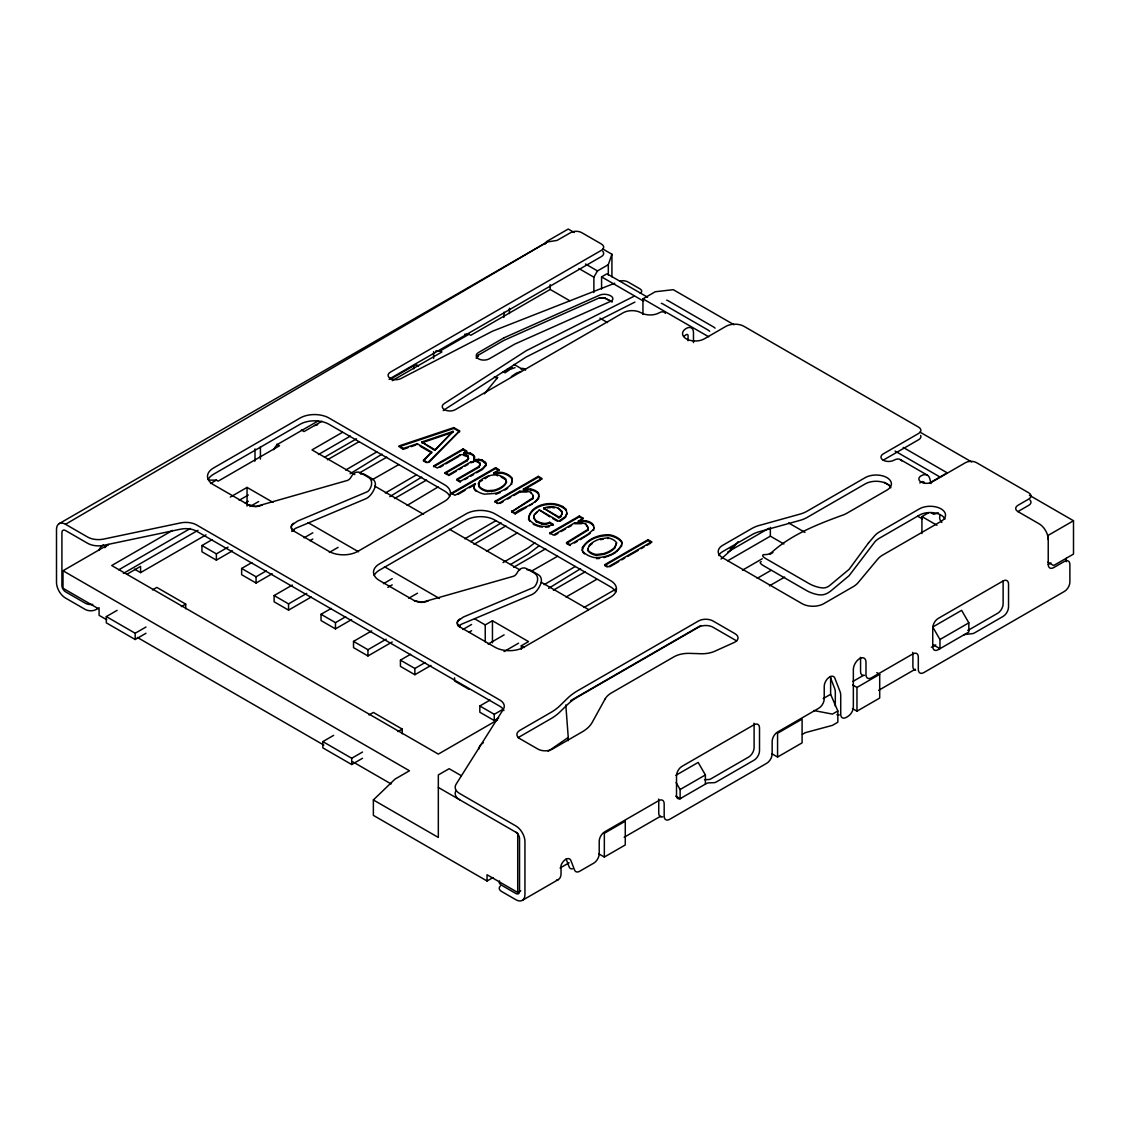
<?xml version="1.0" encoding="UTF-8"?>
<svg xmlns="http://www.w3.org/2000/svg" width="1130" height="1130" viewBox="0 0 1130 1130"><rect width="100%" height="100%" fill="white"/><g stroke="black" fill="none" stroke-linecap="round" stroke-linejoin="round"><path stroke-width="1.5" d="M468.625 458.243L467.297 460.673L445.178 473.442L445.178 472.608L467.297 459.839L468.413 458.37L468.103 456.054L463.568 454.5L460.277 454.726L437.239 468.032L433.638 465.941L433.638 466.775L463.116 449.754L465.532 451.138M473.866 460.221L474.473 456.534L473.23 454.754L470.334 453.088L463.964 452.607L463.964 453.441L470.334 453.921L473.23 455.588L474.473 457.368L473.866 460.221L481.889 460.588L486.013 464.034L485.618 465.941L482.454 469.43L476.563 472.834M485.618 465.941L486.013 463.201L481.889 459.755L473.866 459.387M511.721 484.205L512.003 478.202A16.922 9.774 0 0 0 501.904 472.368L496.24 472.298L493.683 472.947L493.683 473.781L501.904 473.202A16.922 9.774 0 0 1 512.003 479.035M532.979 497.765L511.593 511.791L532.979 498.598L533.374 495.872L530.888 492.299L527.089 491.169L519.786 491.211L498.598 503.443L494.982 501.367L497.398 503.584M532.979 498.598L532.852 495.336M534.321 515.337L533.713 518.176L536.199 521.735L542.174 524.122L546.186 524.306L549.674 523.134L553.276 525.21M539.024 495.943C535.775 505.534 522.004 506.734 515.195 513.034L511.593 510.944M582.007 550.31C585.623 539.49 599.606 534.999 610.172 535.719A20.255 11.695 0 0 1 621.712 542.386L622.235 543.742M593.886 527.611L593.49 530.337L593.49 529.504L587.558 534.603L570.057 544.702L570.057 545.536L566.441 543.459L587.84 530.267L588.236 527.541L585.75 523.981L581.936 522.837L574.647 522.879L553.446 535.126L549.844 533.035L549.844 533.869L579.323 516.848L582.939 518.924L582.939 518.091L579.323 516.014L549.844 533.035M587.84 530.267L588.236 528.374L585.75 523.981M587.657 549.547L589.366 545.225A27.247 15.735 0 0 1 600.426 538.841L607.926 537.838A13.602 7.854 0 0 1 616.585 542.838L614.861 548.008A27.247 15.735 0 0 1 603.801 554.392L596.315 555.381A13.602 7.854 0 0 1 587.657 550.381L587.657 549.547A13.602 7.854 0 0 0 596.315 554.548L603.801 553.559A27.247 15.735 0 0 0 614.861 547.174L616.585 542.838M587.657 550.381L588.052 548.488M608.307 275.084L608.307 264.674L611.923 254.25L602.883 249.038M476.309 358.139L478.442 355.06L503.698 340.483L599.62 297.727L605.115 298.151L612.192 301.936M476.366 357.885L478.442 355.06L476.945 358.083M566.977 513.981L566.13 509.461C556.2 498.669 529.829 503.26 528.586 518.642C533.699 526.425 545.197 528.416 553.276 524.377L549.674 522.3L546.186 523.473L542.174 523.289L536.199 520.902L533.713 517.342L534.321 514.503L539.321 509.941L558.813 521.184L565.466 516.523L566.977 513.147L565.466 517.356L560.042 521.311M478.541 483.358L479.855 480.928C486.931 474.798 497.694 472.312 505.435 478.668L506.48 482.228L505.152 484.657A23.292 13.447 0 0 1 494.093 491.041L487.524 491.508A13.602 7.854 0 0 1 478.866 486.507L478.541 483.358L478.866 486.507M478.541 484.191L479.855 480.928M506.48 481.394L505.152 483.824A23.292 13.447 0 0 1 494.093 490.208L487.524 490.674A13.602 7.854 0 0 1 478.866 485.674M560.734 516.749L562.048 513.486L561.723 511.17C557.486 506 549.477 505.689 543.728 508.232L558.884 517.808L560.734 516.749L562.048 513.486M621.839 545.649L616.5 551.779M545.154 244.038L546.595 241.538L568.249 229.037L574.266 232.512M593.872 292.515L593.872 277.175L597.488 270.918L608.307 264.674M485.618 465.108L482.454 468.597L460.334 481.366L456.732 479.275L478.852 466.506L480.165 464.077L479.643 462.721L475.109 461.167L470.913 461.93L448.794 474.699L445.178 472.608M460.334 481.366L460.334 482.199L456.732 480.109L478.852 467.34L480.165 464.91L479.643 462.721M474.134 485.9L475.25 483.584L474.134 485.067L474.261 489.163A16.922 9.774 0 0 0 476.224 491.366M291.766 531.411L295.34 528.43L365.852 498.74A12.811 6.837 -63.5 0 0 373.748 490.152L374.524 488.527A7.67 6.257 -66 0 0 372.519 478.965L364.82 474.515A7.67 6.257 -66 0 0 360.583 474.063M484.431 393.791L497.751 377.349M738.158 541.651L734.825 545.762A38.279 22.106 -60 0 1 728.44 552.471L721.053 559.025M730.164 549.166L732.198 547.047M459.613 430.94L427.86 462.608L423.524 460.108L431.702 452.057L417.267 443.723L403.325 448.441L398.989 445.94L453.85 427.606L459.613 430.94L429.075 462.227M434.669 450.347L453.045 431.406L434.669 450.347L421.674 442.014L453.045 431.406M426.42 462.608L423.524 460.941L431.702 452.057M535.436 513.853L537.485 511.834M493.033 877.544L487.044 881.005L373.366 815.366L373.366 799.941L395.02 779.107L409.456 770.773L62.998 570.749L62.998 588.25L99.087 609.084L99.087 615.341L106.729 619.749M292.359 530.62L293.673 529.49M458.37 626.458L461.351 624.269L531.877 594.592A12.811 6.837 -63.5 0 0 539.759 586.004L540.536 584.38A7.67 6.257 -66 0 0 538.53 574.817L530.832 570.368A7.684 6.257 -66 0 0 527.089 569.788M293.687 523.247C290.212 524.984 290.749 529.871 294.181 531.284L328.971 551.369A20.411 11.78 0 0 0 357.843 551.369L444.457 501.367A20.411 11.78 0 0 0 444.457 484.699L328.971 418.015A20.411 11.78 0 0 0 300.1 418.015L213.485 468.032A20.411 11.78 0 0 0 213.485 484.699L248.289 504.785L255.889 506.508L347.263 480.476A5.127 3.164 -56.2 0 0 350.992 477.213L351.642 476.069A7.67 6.229 -68.6 0 1 360.371 472.721L368.691 477.524A7.656 6.229 -68.6 0 1 370.795 487.129L370.23 488.33A5.127 2.726 -63.5 0 1 367.01 491.889L297.43 521.142L291.766 525.168A10.142 5.862 0 0 0 291.752 529.052L294.181 531.284M459.698 619.099C456.223 620.822 456.76 625.723 460.193 627.136L494.982 647.222A20.411 11.78 0 0 0 523.854 647.222L610.468 597.205A20.411 11.78 0 0 0 610.468 580.538L494.982 513.868A20.411 11.78 0 0 0 466.111 513.868L379.496 563.87A20.411 11.78 0 0 0 379.496 580.538L414.3 600.637L421.9 602.361L513.274 576.328A5.127 3.164 -56.2 0 0 517.003 573.065L517.653 571.907A7.656 6.229 -68.6 0 1 526.382 568.574L534.702 573.362A7.67 6.229 -68.6 0 1 536.807 582.967L536.241 584.168A5.127 2.726 -63.5 0 1 533.035 587.727L463.441 616.994L457.777 621.02A10.142 5.862 0 0 0 457.777 624.904L460.193 627.136M458.554 626.274L459.684 625.342M534.914 502.2L538.629 498.669L538.713 493.626C535.564 488.711 528.727 488.556 523.473 489.092L523.473 489.926C528.727 489.389 535.564 489.544 538.713 494.46M587.84 529.433L566.441 542.626L570.057 544.702M590.157 533.374L580.269 539.646M534.857 542.753L528.388 547.739L503.034 562.571M382.039 454.147L350.131 473.738M421.744 477.058L389.822 496.649M501.141 522.908L470.716 541.637M538.855 545.988L528.388 553.983L510.548 564.477M580.538 568.743L548.615 588.335M438.143 486.917L407.097 505.435M517.54 532.753L486.493 551.285M548.163 751.281L568.249 737.438L565.805 704.922M502.624 372.476L512.116 367.533M504.941 372.9L510.011 369.425L515.026 367.66M511.325 376.587L516.41 373.112L521.41 371.346M376.813 451.887L345.653 470.066M416.504 474.812L385.358 492.991M495.901 520.648L464.755 538.826M575.297 566.483L544.152 584.662M99.172 607.785L96.205 609.508A7.656 4.421 0 0 1 85.371 609.508L65.526 598.053A12.755 7.373 60 0 1 56.5 582.416L56.5 529.49A12.755 7.373 60 0 1 65.526 524.292L547.316 241.961L557.005 240.422L570.777 232.582A7.656 4.421 0 0 1 581.597 232.582L601.457 244.038A7.656 4.421 0 0 1 601.457 250.295L390.33 372.18A7.656 4.421 0 0 0 390.33 378.437A7.656 4.421 0 0 0 389.116 379.355M59.141 523.656L547.316 241.961A12.755 7.373 60 0 0 545.38 243.134M318.166 420.939L278.446 443.864A7.656 4.421 -60 0 0 273.757 449.698M390.076 379.412L413.792 365.725A7.656 4.421 -60 0 1 418.467 366.148M210.477 483.527L216.381 480.109L218.175 481.154L279.534 445.729L276.822 444.175M435.799 350.936L440.135 350.936L469.007 334.268L470.8 335.299L550.197 289.464L569.774 300.764M62.998 570.749L108.466 544.491A10.212 5.89 -60 0 0 104.864 547.697M321.965 421.236L304.069 431.561L301.371 430.007M392.209 380.683L441.929 351.967L440.135 350.936M601.57 289.082L601.57 276.892L606.98 273.771L647.589 297.218M172.537 530.422L111.715 565.537L438.327 754.106L497.624 719.866M230.322 497.059L247.046 487.411L273.008 502.398M342.461 432.324L312.007 449.895L354.806 474.6M118.777 569.803L190.405 528.445M239.165 500.293L248.303 495.011M318.406 454.543L350.413 436.067M123.354 573.418L198.018 530.295M245.267 503.02L248.303 501.268M324.508 457.269L356.515 438.793M126.913 574.266L140.586 566.37L140.586 572.628L134.484 569.096M327.389 459.783L359.1 441.661M249.956 506.565L258.671 501.536M140.586 572.628L205.985 534.871M232.469 550.833L216.381 560.127L201.945 551.793L201.945 545.536L212.186 539.632M642.956 314.465L642.956 298.843L655.231 291.752L673.268 289.676L734.048 324.762M145.996 633.266L135.176 639.509L106.305 622.842L106.305 616.585L117.125 610.341M152.494 589.917L156.83 587.416L185.701 604.084L185.701 608.773M201.945 545.536L216.381 553.87L228.076 547.118M359.425 472.947L386.827 457.127M371.784 479.982L398.791 464.585M272.175 573.758L256.072 583.038L241.636 574.704L241.636 568.461L251.877 562.542M106.305 616.585L135.176 633.252L145.996 627.009M181.365 606.584L185.701 604.084M304.097 537.823L312.812 532.781M433.638 465.941L463.116 448.921L466.732 451.011L463.964 452.607M309.903 540.719L312.812 539.038M440.121 467.199L443.002 465.532M445.884 463.879L458.837 456.393M463.964 453.441L466.732 451.845M241.636 568.461L256.072 576.794L266.313 570.876M394.568 498.5L426.533 480.052M456.167 471.267L448.794 475.532L448.794 474.699M459.119 469.572L462.057 467.862M465.009 466.167L467.961 464.458M329.353 552.4L338.068 547.372M464.769 479.643L467.707 477.948M470.659 476.239L473.611 474.529M311.287 597.007L288.56 610.129L274.124 601.796L274.124 595.552L292.303 585.043M499.206 470.589L495.604 468.512L451.379 494.036L451.379 493.203L495.604 467.679L499.206 469.755L493.683 472.947M475.25 483.584L454.98 495.293L451.379 493.203M457.876 494.46L465.122 490.279M469.459 487.764L475.25 484.417M479.855 481.761L482.496 480.236M485.123 478.725L489.078 475.603M493.683 473.781L496.451 472.185M274.124 595.552L288.56 603.886L306.738 593.377M494.982 501.367L538.29 476.366L541.906 478.442L523.473 489.092M494.982 502.2L538.29 477.199L541.906 479.275M500.11 503.415L503.132 501.664M507.681 499.036L510.704 497.285M513.726 495.547L519.786 492.044L527.089 492.002L527.089 491.169M523.473 489.926L540.479 480.095M351.571 619.593L335.469 628.887L321.033 620.554L321.033 614.296L331.274 608.378M383.494 583.659L392.209 578.631M387.844 587.388L392.209 584.874M511.593 511.791L515.195 513.868L526.538 507.314M529.377 505.689L532.202 504.051M321.033 614.296L335.469 622.63L345.709 616.726M473.964 544.349L505.929 525.888M543.728 509.065L544.646 507.695M408.749 598.25L417.464 593.208M543.728 508.232L558.884 516.975L560.734 515.916M392.209 641.967L367.956 655.965L353.521 647.631L353.521 641.388L371.699 630.879M593.561 526.128C590.411 521.227 583.574 521.057 578.334 521.594L582.939 518.091M554.971 535.083L557.994 533.332M561.017 531.58L565.565 528.967M568.588 527.216L571.611 525.464M578.334 521.594L581.781 519.602M353.521 641.388L367.956 649.722L386.135 639.213M513.656 567.26L545.62 548.813M574.436 543.007L577.345 541.327M532.061 570.805L557.584 556.257M430.968 665.429L414.865 674.723L400.43 666.389L400.43 660.132L410.67 654.228M462.89 629.495L471.606 624.466M468.696 632.39L471.606 630.71M474.558 618.76L485.236 624.918L492.454 620.751L528.543 641.6L521.326 645.767L521.326 649.157M400.43 660.132L414.865 668.466L425.106 662.561M613.053 554.053L615.511 552.627M553.361 590.185L585.326 571.724M651.615 541.793L648.013 539.702L604.705 564.703L608.307 566.794L651.615 541.793L651.615 542.626L648.013 540.536L604.705 565.537L607.107 566.935M609.805 566.766L618.76 561.596M621.754 559.859L624.735 558.135M627.715 556.412L638.168 550.381M641.162 548.657L644.142 546.934M647.137 545.211L650.117 543.488M566.017 597.036L596.456 579.478M488.146 644.086L504.121 634.862M362.532 758.272L351.713 764.53L322.841 747.862L322.841 741.605L333.661 735.362M369.03 714.937L373.366 712.437L402.238 729.104L402.238 733.794M504.036 651.572L518.557 643.196M584.055 607.46L616.019 589.013M322.841 741.605L351.713 758.272L362.532 752.029M397.901 731.604L402.238 729.104M693.481 342.602L693.481 332.587A10.212 5.89 -60 0 0 686.263 328.42A12.755 7.373 0 0 0 686.263 338.845A12.755 7.373 0 0 0 704.301 338.845L725.954 326.344A12.755 7.373 0 0 1 744.006 326.344L918.676 427.197A7.656 4.421 0 0 1 918.676 433.44L883.18 453.935A7.656 4.421 0 0 0 883.18 460.178L918.676 439.697A7.656 4.421 0 0 0 920.653 435.417M727.734 552.019L768.824 528.289M727.734 560.763L770.349 536.157L783.881 543.982M498.655 718.03L494.262 720.559L479.826 712.225L479.826 705.982L490.067 700.063M742.509 570.156L762.298 558.729M769.911 554.336L772.948 552.584M479.826 705.982L494.262 714.315L503.048 709.245M757.185 578.348L770.928 570.41M929.821 482.849L947.18 472.82L903.195 447.423M570.749 700.572L700.642 625.582M769.403 585.877L784.686 577.063M921.925 533.501L921.925 516.58L928.507 512.78M919.848 482.99A7.656 4.421 0 0 1 921.049 482.072A7.656 4.421 0 0 0 931.911 482.058L965.599 462.608A7.656 4.421 0 0 1 976.419 462.608L1028.752 492.821A7.656 4.421 0 0 1 1028.752 499.079L1017.918 505.322A7.656 4.421 0 0 0 1017.918 511.579L1028.752 505.322A7.656 4.421 0 0 0 1029.967 499.983M1047.877 562.203L1053.654 565.537L1073.5 554.081L1073.5 520.746L1048.23 535.323L1048.23 564.506A7.656 4.421 -60 0 0 1053.654 567.627L1064.474 561.37A7.656 4.421 -60 0 1 1069.884 564.506L1069.884 582.007A7.656 4.421 -60 0 1 1064.474 591.386L923.733 672.633A7.656 4.421 -60 0 1 918.309 669.511L918.309 657.01A7.656 4.421 -60 0 0 912.899 653.889A7.656 4.421 -60 0 0 912.715 652.377M963.424 635.131A7.656 4.421 -60 0 1 965.444 634.424L972.492 633.619A7.656 4.421 -60 0 0 974.512 632.899L1003.129 616.387A7.656 4.421 -60 0 0 1008.539 607.008L1008.539 584.083A7.656 4.421 -60 0 0 1003.129 580.961L938.168 618.463A7.656 4.421 -60 0 0 932.744 627.842M675.881 775.307L698.171 762.439L705.388 774.94L705.388 784.107M935.725 644.877L932.744 646.6L932.744 627.009L961.616 610.341L968.834 622.842L968.834 632.009L938.168 649.722A7.656 4.421 -60 0 1 932.744 646.6A7.656 4.421 -60 0 1 931.346 647.193M1048.23 564.506L1050.942 562.938M823.191 698.594L830.621 694.314L830.621 676.941M852.783 681.517L863.391 675.387M675.797 796.198L680.119 798.698L680.119 789.531L705.388 774.94M852.627 684.935L856.964 687.436L879.705 674.299L879.705 698.058L856.964 711.18L852.458 708.581M932.744 644.51L939.962 648.677L939.962 639.509L968.834 622.842M487.044 881.005L487.044 874.747L517.724 892.46L520.746 890.708M560.056 868.024L569.125 862.783M680.119 798.698L706.236 783.627A7.656 4.421 -60 0 1 708.524 782.892L714.089 782.666A7.656 4.421 -60 0 0 716.378 781.932L754.106 760.151A7.656 4.421 -60 0 0 759.515 750.772L759.515 727.861A7.656 4.421 -60 0 0 754.106 724.726A7.656 4.421 -60 0 0 753.922 723.214M830.621 694.314L837.838 710.982L832.429 714.104L813.812 710.516M624.141 837.274L660.697 816.171M802.371 734.373L805.351 732.65L832.429 725.361L837.838 722.225L837.838 710.982M878.589 690.374L915.215 669.228M522.3 900.384L558.389 879.55M604.338 857.034L625.271 844.958L625.271 821.199L604.338 833.29L604.338 857.034L598.561 853.701M777.567 757.029L802.102 742.862L802.102 719.104L777.567 733.271L777.567 757.029L771.79 753.696M633.916 296.3L526.312 350.681L444.457 403.438A7.656 4.421 0 0 0 444.457 409.682A7.656 4.421 0 0 0 443.243 410.6M634.919 302.091L526.015 357.122L444.457 409.682A7.656 4.421 0 0 0 455.291 409.682L623.11 312.798A12.755 7.373 0 0 1 638.507 311.626L643.789 313.971A12.755 7.373 0 0 0 659.2 312.798A10.212 5.89 -60 0 1 665.443 313.363M262.202 505.068L258.883 506.184A10.142 5.862 0 0 1 252.145 506.184L248.289 504.785M428.214 600.92L424.88 602.022A10.142 5.862 0 0 1 418.157 602.022L414.3 600.637M614.748 283.22L492.539 331.175L401.15 378.437A7.656 4.421 0 0 1 390.33 378.437L601.457 256.538A7.656 4.421 0 0 0 602.671 251.213M603.928 557.655L611.824 554.759M506.975 369.454L511.579 367.829M400.43 447.607L403.325 449.274L407.972 447.706M411.066 446.661L415.713 445.079M421.674 442.847L453.045 432.239M398.989 446.774L453.85 428.44L459.613 431.773M938.352 512.822L933.761 514.291L931.134 512.78M473.47 462.114L470.913 462.763L470.913 461.93M314.536 425.53L317.7 424.739M600.426 539.674L603.236 539.165M512.003 478.202L512.328 480.518L510.605 484.855A40.765 23.532 0 0 1 495.858 493.358L484.36 494.163A16.922 9.774 0 0 1 474.261 488.33L473.738 486.974M547.217 507.879L550.508 507.652M578.334 520.761C583.574 520.224 590.411 520.393 593.561 525.295L593.886 528.445M545.592 527.159L548.869 526.933L548.869 526.1M596.442 558.644L599.719 558.418M704.499 779.714L708.68 779.545A7.656 4.421 -60 0 0 710.968 778.81L748.696 757.029A7.656 4.421 -60 0 0 754.106 747.65L754.106 724.726L681.927 766.394A7.656 4.421 -60 0 0 676.517 775.773L676.517 795.774A6.13 3.531 -60 0 0 680.853 798.274M464.67 334.268L469.007 334.268M209.163 480.109L216.381 480.109M605.115 298.151L599.62 297.727L603.787 297.713L611.669 301.512M552.146 507.54L554.505 507.836M539.222 526.665L542.372 527.074M463.568 455.334L468.103 456.887L468.103 456.054M566.13 509.461L566.13 510.294C556.2 499.502 529.829 504.093 528.586 519.475L529.829 521.255M533.247 524.292L537.725 526.072M525.549 370.16A5.099 2.952 -60 0 0 524.207 368.86A5.099 4.11 -76.4 0 0 521.057 368.733L521.778 369.03M920.004 432.126L971.673 461.958M1029.43 495.293L1073.5 520.746M1017.918 511.579L1039.219 523.868A12.755 7.373 60 0 1 1048.23 539.49M585.51 264.01L597.488 270.918M642.956 298.843L708.609 336.74M601.57 276.892L643.676 301.216M578.899 268.53L593.872 277.175M895.045 451.054L940.541 477.326M900.356 459.585L927.419 475.207M599.931 318.166L607.488 322.544M884.253 482.326L890.285 485.815M921.925 516.58L936.968 525.252M917.617 516.17L922.207 518.825M514.108 364.467L521.636 368.818M788.613 522.95L804.956 532.385M494.347 376.813L497.271 378.508M876.809 672.633L879.705 674.299M479.643 463.554L477.482 461.464M501.099 477.001L505.435 479.501L506.48 482.228M421.674 442.014L434.669 449.514M549.816 516.834L539.321 509.941M552.81 518.557L557.316 521.156M420.148 446.223L431.702 452.89M445.178 473.442L447.593 474.84M374.666 486.07L423.566 514.305M449.556 529.306L519.842 569.887M541.242 582.247L588.617 609.593M308.123 522.667L358.507 551.765M384.468 566.737L439.443 598.476M521.326 645.767L524.32 647.49M469.007 689.314L454.571 680.98L454.571 677.845M65.526 524.292L87.589 537.033A15.312 8.842 0 0 0 103.663 539.081L180.574 522.922A15.312 8.842 0 0 1 196.648 524.984L499.799 700.007A15.312 8.842 0 0 1 503.359 709.273L456.096 784.234A15.312 8.842 0 0 0 459.656 793.514L515.916 825.988A12.755 7.373 60 0 1 524.942 841.624L524.942 894.536A12.755 7.373 60 0 1 515.916 899.748L501.48 891.415A7.656 4.421 0 0 1 500.265 886.075M461.111 775.604L449.147 768.697L438.327 774.94L438.327 837.457L373.366 799.941M438.327 787.441L517.724 833.29L517.724 892.46M137.309 637.405L323.83 745.094M352.885 761.874L391.107 783.938M562.048 514.32L561.723 512.003L558.319 508.147M932.744 627.009L939.962 639.509M676.121 782.582L680.119 789.531M830.013 676.489L834.66 688.537A15.312 8.842 -60 0 1 835.31 692.436L835.31 706.066M566.102 858.955L569.181 866.964A7.656 4.421 -60 0 0 572.642 868.801M931.078 483.513L929.75 478.527A12.755 7.373 -60 0 0 921.049 475.829A7.656 4.421 0 0 0 921.091 482.072A5.099 2.952 -60 0 1 924.524 483.16M1066.282 558.361L1066.282 561.737M1003.129 580.961L1003.129 603.886A7.656 4.421 -60 0 1 997.705 613.251L969.102 629.777A7.656 4.421 -60 0 1 967.732 630.356M856.964 687.436L856.964 711.18M770.349 527.413L770.349 536.157M688.071 340.723L688.071 335.723A2.557 1.469 -60 0 0 686.263 334.678A12.755 7.373 0 0 0 684.229 336.203M648.013 539.702L648.013 540.536M611.923 254.25L611.923 276.822M607.926 537.838L607.926 538.671M596.315 554.548L596.315 555.381M592.318 523.515L592.318 524.348M585.623 520.718L585.623 521.552M581.936 522.837L581.936 523.67L574.647 523.713L574.647 522.879M579.323 516.014L579.323 516.848M568.249 737.438L568.249 740.687M562.726 506.424L562.726 507.257M561.723 511.17L561.723 512.003M558.884 516.975L558.884 517.808M550.197 284.605L550.197 289.464M549.674 522.3L549.674 523.134M546.186 523.473L546.186 524.306M542.174 523.289L542.174 524.122M538.29 476.366L538.29 477.199M537.47 491.847L537.47 492.68M536.199 520.902L536.199 521.735M530.888 492.299L530.888 493.132M530.775 489.036L530.775 489.869M519.786 491.211L519.786 492.044M515.195 513.034L515.195 513.868M509.418 308.264L509.418 313.561M505.435 478.668L505.435 479.501M504.008 312.191L504.008 315.722A7.656 4.421 -60 0 1 503.825 317.445M497.285 475.038L497.285 475.871M495.858 493.358L495.858 494.191A40.765 23.532 0 0 0 500.265 492.482M495.604 467.679L495.604 468.512M494.262 714.315L494.262 720.559M492.454 620.751L492.454 642.815M491.536 490.858L491.536 491.691M487.524 490.674L487.524 491.508M486.013 463.201L486.013 464.034M485.236 624.918L485.236 641.897M484.77 461.421L484.77 462.255M481.889 459.755L481.889 460.588M478.795 459.034L478.795 459.868M478.852 466.506L478.852 467.34M474.473 456.534L474.473 457.368M473.23 454.754L473.23 455.588M470.334 453.088L470.334 453.921M467.255 452.367L467.255 453.201M467.297 459.839L467.297 460.673M466.648 455.221L466.648 456.054M463.116 448.921L463.116 449.754M460.277 454.726L460.277 455.56M453.85 427.606L453.85 428.44M433.638 351.614L433.638 358.436M423.524 460.108L423.524 460.941M417.267 443.723L417.267 444.556M414.865 668.466L414.865 674.723M413.792 365.725L413.792 368.846M403.325 448.441L403.325 449.274M367.956 649.722L367.956 655.965M351.713 758.272L351.713 764.53M335.469 622.63L335.469 628.887M288.56 603.886L288.56 610.129M260.409 446.745L260.409 459.091M256.072 576.794L256.072 583.038M254.999 448.907L254.999 459.486A7.656 4.421 -60 0 1 254.801 461.209M247.046 487.411L247.046 506.07M216.381 553.87L216.381 560.127M135.176 633.252L135.176 639.509M715.078 328.138A7.656 4.421 60 0 0 713.44 326.909L668.324 300.863A7.656 4.421 60 0 0 666.686 300.199M709.668 331.274A7.656 4.421 60 0 0 708.03 330.031L662.914 303.984A7.656 4.421 60 0 0 661.276 303.334M521.057 368.733A5.099 2.571 66.1 0 1 521.848 369.086M478.951 748.893A15.312 8.842 0 0 1 483.442 742.65M941.841 522.413A16.583 9.577 0 0 1 940.188 515.139M556.525 880.129A12.755 7.373 60 0 0 561.031 873.702L561.031 865.368A7.656 4.421 -60 0 1 566.187 859.111A7.656 4.421 -60 0 1 570.89 860.481L574.591 870.1A7.656 4.421 -60 0 0 579.676 871.272L593.787 863.122A7.656 4.421 -60 0 0 599.211 853.757L599.211 841.243A7.656 4.421 -60 0 1 604.621 831.878L658.748 800.619A7.656 4.421 -60 0 1 664.172 803.741L664.172 816.241A7.656 4.421 -60 0 0 669.582 819.377L766.733 763.273A7.656 4.421 -60 0 0 772.157 753.894L772.157 741.393A7.656 4.421 -60 0 1 777.567 732.028L818.812 708.213A7.656 4.421 -60 0 0 824.222 698.834L824.222 686.418A7.755 4.478 -60 0 1 828.742 677.562A7.755 4.478 -60 0 1 834.844 678.113L840.07 691.659A15.312 8.842 -60 0 1 840.72 695.557L840.72 714.315A7.656 4.421 -60 0 0 844.731 718.03A17.388 10.043 -60 0 0 847.938 716.392A7.656 4.421 -60 0 0 853.348 707.013L853.348 669.511A8.927 5.156 -60 0 1 859.676 658.578A8.927 5.156 -60 0 1 865.99 662.222L865.99 674.723A7.656 4.421 -60 0 0 871.399 677.845L912.899 653.889L912.899 666.389A7.656 4.421 -60 0 0 915.611 670.245M658.564 799.108A7.656 4.421 -60 0 1 658.748 800.619L658.748 813.12A7.656 4.421 -60 0 0 662.759 816.849M860.354 657.335A8.927 5.156 -60 0 1 860.566 659.101L860.566 671.601A7.656 4.421 -60 0 0 864.591 675.316M515.916 832.245A5.099 2.952 60 0 1 519.532 838.488L519.532 891.415A5.099 2.952 60 0 1 515.916 893.505L501.48 885.171A7.656 4.421 0 0 1 499.502 880.892M839.322 714.909A7.656 4.421 -60 0 1 836.892 714.697M459.656 799.758A15.312 8.842 0 0 1 456.096 790.491M718.751 555.55A15.312 8.842 0 0 1 722.706 551.581L752.128 534.603A25.524 14.732 0 0 1 759.106 531.736L799.998 520.365A25.524 14.732 0 0 0 806.975 517.512L865.269 483.866A15.312 8.842 0 0 1 890.878 487.821M503.909 710.586A15.312 8.842 0 0 0 499.799 706.25L196.648 531.227A15.312 8.842 0 0 0 180.574 529.179L103.663 545.338A15.312 8.842 0 0 1 87.589 543.276L65.526 530.535A5.099 2.952 60 0 0 61.91 532.625L61.91 585.538A5.099 2.952 60 0 0 65.526 591.795L85.371 603.25A7.656 4.421 0 0 0 92.773 604.395M374.214 575.41A20.411 11.78 0 0 1 379.496 570.127L466.111 520.125A20.411 11.78 0 0 1 494.982 520.125L610.468 586.795A20.411 11.78 0 0 1 615.751 592.078M449.74 496.225A20.411 11.78 0 0 0 444.457 490.943L328.971 424.273A20.411 11.78 0 0 0 300.1 424.273L213.485 474.275A20.411 11.78 0 0 0 208.203 479.558M945.019 519.08A15.312 8.842 0 0 0 919.396 515.125L879.465 538.177A25.524 14.732 0 0 0 875.044 541.609L849.11 575.678L830.705 591.061A21.442 12.373 -60 0 1 821.213 594.903L820.38 594.889A10.212 2.571 19.4 0 1 806.721 590.651L763.414 565.65A10.212 2.571 19.4 0 1 761.21 561.681M736.661 641.176A10.212 5.89 0 0 0 735.037 639.961L712.974 627.221A10.212 5.89 0 0 0 698.538 627.221L577.684 696.984A66.345 38.307 0 0 0 567.528 704.541L559.816 712.055A58.689 33.886 0 0 1 550.818 718.751L519.885 736.605A10.212 5.89 0 0 0 518.26 737.819M883.18 460.178A7.656 4.421 0 0 0 893.985 460.193A12.755 7.373 -60 0 1 901.782 460.913M98.776 550.395A7.656 4.421 -60 0 1 103.282 544.985M619.636 281.299A6.13 3.108 5.3 0 1 628.026 281.977L639.905 288.842A6.13 3.108 5.3 0 1 640.159 293.15M507.638 488.231A40.765 23.532 0 0 1 504.926 490.053M584.493 553.87A20.255 11.695 0 0 1 582.529 551.68M589.366 546.058A27.247 15.735 0 0 1 592.332 543.502M582.402 547.584L582.529 550.847A20.255 11.695 0 0 0 594.069 557.514C604.621 558.248 618.703 553.813 622.235 542.909L621.712 541.553A20.255 11.695 0 0 0 610.172 534.886C599.818 534.052 587.883 538.445 582.402 547.584M605.157 698.877L592.219 722.367A40.835 23.575 0 0 1 582.176 731.901L552.372 749.105A10.212 5.89 0 0 1 537.937 749.105L519.885 738.695A10.212 5.89 0 0 1 519.885 730.347L550.818 712.493A58.689 33.886 0 0 0 559.816 705.812L567.528 698.298A66.345 38.307 0 0 1 577.684 690.727L698.538 620.963A10.212 5.89 0 0 1 712.974 620.963L735.037 633.704A10.212 5.89 0 0 1 734.105 642.518L714.725 651.261A20.411 11.78 0 0 1 701.01 653.733L689.568 653.366A20.411 11.78 0 0 0 673.989 656.798L611.429 692.93A25.524 14.732 0 0 0 605.157 698.877M868.49 542.951L849.11 569.336L829.773 585.439A13.786 7.952 -60 0 1 823.671 587.911L822.838 587.911A10.212 2.571 19.4 0 1 809.193 583.659L765.872 558.658A10.212 2.571 19.4 0 1 765.095 554.562L765.928 554.576A13.786 7.952 -60 0 0 772.03 552.104C791.65 534.561 816.651 524.701 841.031 515.732A25.524 14.732 0 0 0 846.977 513.175L886.923 490.109A15.312 8.842 0 0 0 886.923 477.609A15.312 8.842 0 0 0 865.269 477.609L806.975 511.269A25.524 14.732 0 0 1 799.998 514.122L759.106 525.492A25.524 14.732 0 0 0 752.128 528.346L722.706 545.324A15.312 8.842 0 0 0 722.706 557.839L802.102 603.674A15.312 8.842 0 0 0 823.756 603.674L853.178 586.696A25.524 14.732 0 0 0 858.122 582.656L877.812 559.039A25.524 14.732 0 0 1 882.77 555.014L941.05 521.368A15.312 8.842 0 0 0 941.05 508.867A15.312 8.842 0 0 0 919.396 508.867L879.465 531.919A25.524 14.732 0 0 0 875.044 535.352L868.49 542.951M504.008 337.799L478.442 352.56A7.656 4.421 0 0 0 478.442 358.817A7.656 4.421 0 0 0 489.262 358.817L514.842 344.057L610.694 301.329A7.656 3.884 5.3 0 0 610.652 295.806A7.656 3.884 5.3 0 0 599.861 295.071L504.008 337.799"/></g></svg>
